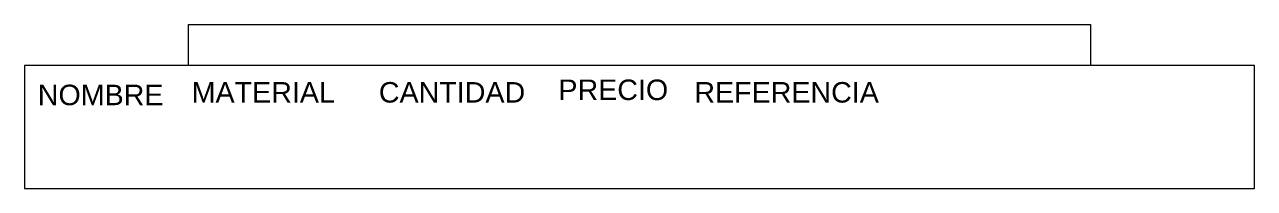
# Model space of a CAD drawing. Header units: millimetres. Extents: x 0 to 150, y 0 to 20.
import ezdxf

# ---------------------------------------------------------------- set-up
doc = ezdxf.new("R2010")
doc.units = ezdxf.units.MM
doc.styles.get("Standard").update_dxf_attribs({"font": 'arial.ttf'})

msp = doc.modelspace()

# ---------------------------------------------------------------- linework, layer by layer
for points in [[(20, 20), (130, 20), (130, 15), (20, 15)], [(0, 0), (150, 0), (150, 15), (0, 15)]]:
    msp.add_lwpolyline(points, close=True)

# ---------------------------------------------------------------- texts
msp.add_attdef('NOMBRE', (1.61, 10.16), 'Televisor', height=2.5)
for tag, p, s, flags in [('MATERIAL', (20.38, 10.48), 'LED', 1), ('CANTIDAD', (43.21, 10.48), '1', 3), ('PRECIO', (65.11, 10.79), '1500000', 9), ('REFERENCIA', (81.69, 10.48), 'Samsung', 5)]:
    msp.add_attdef(tag, p, s, height=2.5, dxfattribs=dict(flags=flags))

doc.saveas('drawing.dxf')
